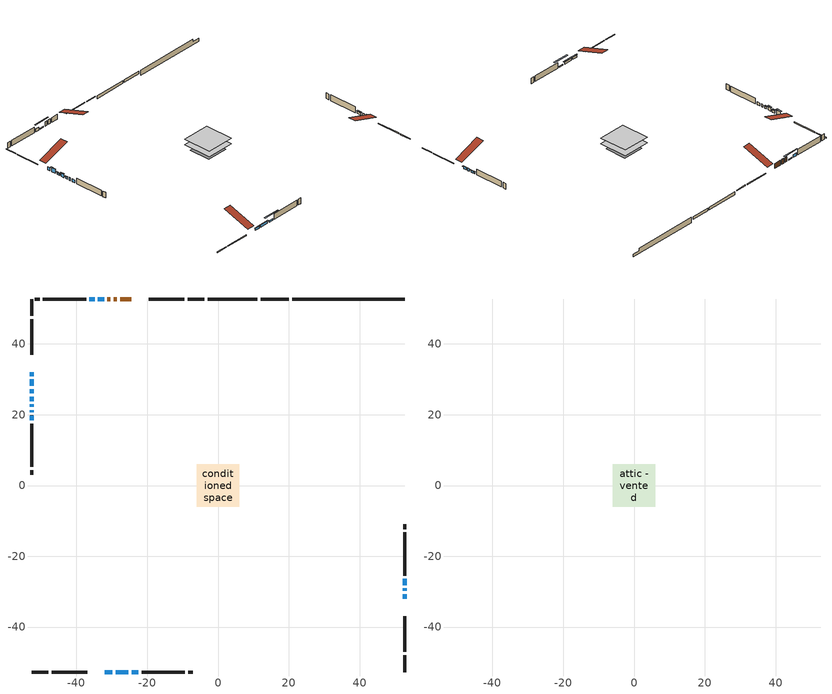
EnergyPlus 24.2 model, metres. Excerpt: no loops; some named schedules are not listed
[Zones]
conditioned space
 floor adiabatic (Floor2 construction): -2.46,-2.46 -2.46,2.46 2.46,2.46 2.46,-2.46 z0.6
 floor adiabatic (Floor3 construction): -2.62,-2.62 -2.62,2.62 2.62,2.62 2.62,-2.62 z0.6
 floor adiabatic (AdiabaticFloorConstruction): -6.01,-6.01 -6.01,6.01 6.01,6.01 6.01,-6.01 z0.6
 floor foundation (Slab1 construction): -4.66,-4.66 -4.66,4.66 4.66,4.66 4.66,-4.66 z-1.73
 floor foundation (Slab2 construction): -2.16,-2.16 -2.16,2.16 2.16,2.16 2.16,-2.16 z-0.65
 floor foundation (Slab2 construction 1): -2.87,-2.87 -2.87,2.87 2.87,2.87 2.87,-2.87 z-0.65
 wall outside (RimJoist1 construction): -3.82,52.7 -8.59,52.7 / -52.7,-52.7 -47.94,-52.7 / -52.7,52.7 -52.7,47.94 / 52.7,-52.7 52.7,-47.94 z0.6:0.9
 wall outside (RimJoist2 construction): -9.52,52.7 -19.63,52.7 / -47.01,-52.7 -36.89,-52.7 / -52.7,47.01 -52.7,36.89 / 52.7,-47.01 52.7,-36.89 z0.6:0.9
 wall outside (AdiabaticWallConstruction 1): -24.58,52.7 -27.64,52.7 / -28.57,52.7 -29.46,52.7 / -30.39,52.7 -31.27,52.7 z0.6:2.63
 wall outside (AdiabaticWallConstruction): -52.7,31.95 -52.7,30.93 / -52.7,21.26 -52.7,20.71 / -52.7,19.78 -52.7,18.44 / 52.7,-29.8 52.7,-29.06 / -34.86,52.7 -36.34,52.7 z0.6:1.82; 52.7,-31.95 52.7,-30.73 / -52.7,27.25 -52.7,26.02 / 52.7,-28.13 52.7,-26.4 z0.6:1.52; -31.95,-52.7 -29.89,-52.7 z0.6:1.46; -28.96,-52.7 -25.3,-52.7 z0.6:1.51; -52.7,30 -52.7,28.17 z0.6:2.35; -52.7,25.1 -52.7,23.88 z0.6:2.05; -52.7,22.95 -52.7,22.18 z0.6:1.49; -32.2,52.7 -33.93,52.7 z0.6:0.98; -24.38,-52.7 -22.5,-52.7 z0.6:1.13
 wall outside (Wall1 construction): -37.27,52.7 -49.5,52.7 / -21.57,-52.7 -9.34,-52.7 / -52.7,17.52 -52.7,5.28 / 52.7,-25.47 52.7,-13.24 z0.6:3.04
 wall outside (Wall2 construction): -50.43,52.7 -51.77,52.7 / -8.41,-52.7 -7.07,-52.7 / -52.7,4.35 -52.7,3.01 / 52.7,-12.31 52.7,-10.97 z0.6:3.04
 wall foundation (FoundationWall1 construction): 20.91,52.7,-1.73 20.91,52.7,0.6 49.52,52.7,0.6 49.52,52.7,-0.49 52.7,52.7,-0.49 52.7,52.7,-1.73
 wall foundation (FoundationWall2 construction): 19.98,52.7 12.06,52.7 z-0.65:0.51
 wall foundation (FoundationWall3 construction): 11.13,52.7 -2.89,52.7 z-0.65:0.51
 window (WindowConstruction 8): -52.7,31.95 -52.7,30.93 z0.6:1.82
 window (WindowConstruction 1): 52.7,-31.95 52.7,-30.73 z0.6:1.51
 window (WindowConstruction 2): -31.95,-52.7 -29.89,-52.7 z0.6:1.46
 window (WindowConstruction 3): -28.96,-52.7 -25.3,-52.7 z0.6:1.51
 window (WindowConstruction 4): -52.7,30 -52.7,28.17 z0.6:2.35
 window (WindowConstruction 5): -52.7,27.24 -52.7,26.03 z0.6:1.51
 window (WindowConstruction 6): -52.7,25.1 -52.7,23.88 z0.6:2.05
 window (WindowConstruction 7): -52.7,22.95 -52.7,22.19 z0.6:1.49
 window (WindowConstruction 13): -32.2,52.7 -33.93,52.7 z0.6:0.98
 window (WindowConstruction 14): -24.37,-52.7 -22.5,-52.7 z0.6:1.13
 window (WindowConstruction 9): -52.7,21.26 -52.7,20.71 z0.6:1.82
 window (WindowConstruction 10): -52.7,19.78 -52.7,18.44 z0.6:1.82
 window (WindowConstruction 11): 52.7,-29.8 52.7,-29.06 z0.6:1.82
 window (WindowConstruction 12): -34.86,52.7 -36.34,52.7 z0.6:1.82
 window (WindowConstruction): 52.7,-28.13 52.7,-26.4 z0.6:1.51
 door (Door): -24.58,52.7 -27.64,52.7 z0.6:2.63
 door (Door 1): -28.57,52.7 -29.46,52.7 z0.6:2.63
 door (Door 2): -30.39,52.7 -31.27,52.7 z0.6:2.63
 ceiling adiabatic (AdiabaticFloorConstruction): 6.01,-6.01 6.01,6.01 -6.01,6.01 -6.01,-6.01 z0.6
attic - vented
 floor to conditioned space (Floor1 construction Reversed): -6.01,-6.01 -6.01,6.01 6.01,6.01 6.01,-6.01 z3.04
 roof outside (Roof1 construction): -23.65,52.7,3.04 -23.65,40.99,6.94 -20.56,40.99,6.94 -20.56,52.7,3.04; -32.88,-52.7,3.04 -32.88,-40.99,6.94 -35.96,-40.99,6.94 -35.96,-52.7,3.04; -52.7,32.88,3.04 -40.99,32.88,6.94 -40.99,35.96,6.94 -52.7,35.96,3.04; 52.7,-32.88,3.04 40.99,-32.88,6.94 40.99,-35.96,6.94 52.7,-35.96,3.04
shading: 52.7,-30.53 52.7,-32.15 53.12,-32.15 53.12,-30.53 z1.72; -29.69,-52.7 -32.15,-52.7 -32.15,-53.12 -29.69,-53.12 z1.66; -25.1,-52.7 -29.16,-52.7 -29.16,-53.12 -25.1,-53.12 z1.72; -52.7,27.97 -52.7,30.2 -53.12,30.2 -53.12,27.97 z2.55; -52.7,25.82 -52.7,27.45 -53.12,27.45 -53.12,25.82 z1.72; -52.7,23.68 -52.7,25.3 -53.12,25.3 -53.12,23.68 z2.25; -52.7,21.98 -52.7,23.15 -53.12,23.15 -53.12,21.98 z1.69; -36.57,52.7 -29.56,52.7 -29.56,53.12 -36.57,53.12 z3.62; -19.86,-52.7 -27.01,-52.7 -27.01,-53.12 -19.86,-53.12 z3.77; 52.7,-26.2 52.7,-28.33 53.12,-28.33 53.12,-26.2 z1.72
[Building]
Building 1: Terrain=Suburbs
[Site:Location]
Edmonton Intl AP_AB: Latitude {deg}=53.31; Longitude {deg}=-113.58; Time Zone {hr}=-7; Elevation {m}=723; Keep Site Location Information=Yes
[Site:GroundTemperature:Shallow]
-1.56185, -3.61833, -3.78302, -2.80711, 1.11059, 5.01004, 8.39065, 10.5322, 10.7141, 8.97234, 5.67794, 1.89811
[Site:WaterMainsTemperature]
Calculation Method=Schedule; Temperature Schedule=mains temperature schedule
[Material] Roughness=Rough; Thermal Absorptance=0.9
Name | Thickness {m} | Conductivity {W/m-K} | Density {kg/m3} | Specific Heat {J/kg-K} | Solar Absorptance | Visible Absorptance
asphalt or fiberglass shingles | 0.00635 | 0.162714 | 1121.4 | 1465.45 | 0.4 | 0.4
ceiling loosefill ins | 0.169333 | 0.0480833 | 16.02 | 1046.75 | 0.7 | 0.7
ceiling stud and cavity | 0.1397 | 0.543394 | 65.682 | 1177.47 | 0.7 | 0.7
concrete 4.0 in. | 0.1016 | 1.803125 | 2242.8 | 837.4 | 0.7 | 0.7
concrete 8.0 in. | 0.2032 | 1.803125 | 2242.8 | 837.4 | 0.7 | 0.7
door material | 0.04445 | 0.327969 | 512.64 | 1214.23 | 0.7 | 0.7
door material 1 | 0.04445 | 0.188738 | 512.64 | 1214.23 | 0.7 | 0.7
exterior vertical ins | 0.012584 | 0.029427 | 32.04 | 1214.23 | 0.7 | 0.7
exterior vertical ins 1 | 0.074667 | 0.029427 | 32.04 | 1214.23 | 0.7 | 0.7
exterior vertical ins 2 | 0.00699535 | 0.029427 | 32.04 | 1214.23 | 0.7 | 0.7
floor covering | 0.0127 | 9.015625 | 54.468 | 1339.84 | 0.6 | 0.6
floor covering 1 | 0.0127 | 0.0433444 | 54.468 | 1339.84 | 0.6 | 0.6
floor rigid ins; wall rigid ins | 0.512978 | 0.029427 | 32.04 | 1214.23 | 0.7 | 0.7
floor stud and cavity | 0.0889 | 0.216499 | 50.32683 | 1063.81 | 0.7 | 0.7
floor stud and cavity 1 | 0.0889 | 0.275587 | 50.32683 | 1063.81 | 0.7 | 0.7
floor stud and cavity 2 | 0.1397 | 1.75129 | 37.0049 | 1207.88 | 0.7 | 0.7
furniture material conditioned space 1 | 0.1524 | 0.115458 | 640.8 | 1214.23 | 0.6 | 0.6
gypsum board | 0.0127 | 0.160291 | 801 | 837.4 | 0.6 | 0.6
gypsum board 1 | 0.0127 | 0.160291 | 801 | 837.4 | 0.7 | 0.7
osb sheathing 0.5 in. | 0.0127 | 0.115458 | 512.64 | 1214.23 | 0.7 | 0.7
osb sheathing 0.75 in. | 0.01905 | 0.115458 | 512.64 | 1214.23 | 0.7 | 0.7
osb sheathing 2.0 in. | 0.0508 | 0.115458 | 512.64 | 1214.23 | 0.7 | 0.7
rim joist stud and cavity | 0.0508 | 0.0296939 | 125.044 | 1163.47 | 0.6 | 0.6
rim joist stud and cavity 1 | 0.0508 | 0.194335 | 50.32683 | 1063.81 | 0.6 | 0.6
wall stud and cavity | 0.1397 | 0.0931203 | 139.0536 | 1170.24 | 0.7 | 0.7
wall stud and cavity 1 | 0.1397 | 0.113829 | 139.0536 | 1170.24 | 0.7 | 0.7
wall stud and cavity 2 | 0.0889 | 0.380278 | 52.3479 | 1209.89 | 0.7 | 0.7
wall stud and cavity 3 | 0.0889 | 0.391764 | 83.0341 | 1211.67 | 0.7 | 0.7
wood siding | 0.0254 | 0.102417 | 544.68 | 1172.36 | 0.4 | 0.4
wood siding 1; wood siding 2; wood siding 3 | 0.0254 | 0.102417 | 544.68 | 1172.36 | 0.7 | 0.7
[WindowMaterial:SimpleGlazingSystem]
Name | U-Factor {W/m2-K} | Solar Heat Gain Coefficient
WindowMaterial | 1.92655 | 0.48
WindowMaterial 1 | 2.021368 | 0.46
WindowMaterial 10 | 5.743297 | 0.46
WindowMaterial 11 | 2.12868 | 0.41
WindowMaterial 2 | 1.9061 | 0.49
WindowMaterial 3 | 1.92314 | 0.48
WindowMaterial 4 | 1.90894 | 0.49
WindowMaterial 5 | 2.31151 | 0.35
WindowMaterial 6 | 2.42564 | 0.36
WindowMaterial 7 | 2.19625 | 0.41
WindowMaterial 8 | 3.31141 | 0.61
WindowMaterial 9 | 2.16672 | 0.41
[Construction]
AdiabaticFloorConstruction: floor stud and cavity 2, floor rigid ins, osb sheathing 0.75 in., floor covering 1
AdiabaticWallConstruction: wood siding 2, wall rigid ins, wall stud and cavity 2, gypsum board
AdiabaticWallConstruction 1: wood siding 3, wall rigid ins, wall stud and cavity 2, gypsum board
Door; Door 1: door material
Door 2: door material 1
Floor1 construction Reversed: gypsum board, ceiling stud and cavity, ceiling loosefill ins
Floor2 construction: floor stud and cavity, floor covering
Floor3 construction: floor stud and cavity 1, floor covering
FoundationWall1 construction; FoundationWall2 construction; FoundationWall3 construction: concrete 8.0 in., gypsum board 1
furniture construction conditioned space 1: furniture material conditioned space 1
PartitionWallConstruction: gypsum board, wall stud and cavity 3, gypsum board
RimJoist1 construction: wood siding 1, osb sheathing 2.0 in., rim joist stud and cavity
RimJoist2 construction: wood siding 1, rim joist stud and cavity 1
Roof1 construction: asphalt or fiberglass shingles
Slab1 construction; Slab2 construction; Slab2 construction 1: concrete 4.0 in.
Wall1 construction: wood siding, osb sheathing 0.5 in., wall stud and cavity, gypsum board
Wall2 construction: wood siding, osb sheathing 0.5 in., wall stud and cavity 1, gypsum board
WindowConstruction: WindowMaterial
WindowConstruction 1; WindowConstruction 3; WindowConstruction 5: WindowMaterial 1
WindowConstruction 10: WindowMaterial 8
WindowConstruction 11; WindowConstruction 12: WindowMaterial 9
WindowConstruction 13: WindowMaterial 10
WindowConstruction 14: WindowMaterial 11
WindowConstruction 2: WindowMaterial 2
WindowConstruction 4: WindowMaterial 3
WindowConstruction 6: WindowMaterial 4
WindowConstruction 7: WindowMaterial 5
WindowConstruction 8: WindowMaterial 6
WindowConstruction 9: WindowMaterial 7
[Zone] Multiplier=1; Part of Total Floor Area=Yes
Name | Volume {m3}
attic - vented | 91.6339
conditioned space | 575.6
[Space]
Name | Zone | Volume {m3}
attic - vented 1 | attic - vented | 91.6339
conditioned space 1 | conditioned space | 575.6
[ZoneInfiltration:EffectiveLeakageArea]
infil attic - vented 1: Zone or Space=attic - vented 1; Schedule=Always On Discrete; Effective Air Leakage Area {cm2}=5029.22; Stack Coefficient=0.000271476; Wind Coefficient=1.11323e-05
[ZoneMixing]
whole house fan mix: Zone or Space=attic - vented; Schedule=Always On Continuous; Design Flow Rate Calculation Method=Flow/Zone; Design Flow Rate {m3/s}=0; Source Zone or Space=conditioned space
[SurfaceProperty:ExposedFoundationPerimeter] Exposed Perimeter Calculation Method=TotalExposedPerimeter
Name | Total Exposed Perimeter {m}
Slab1 | 31.791
Slab2 | 7.92501
Slab2 1 | 14.021
[InternalMass] Zone or ZoneList=conditioned space; Space or SpaceList=conditioned space 1
Name | Construction | Surface Area {m2}
furniture mass conditioned space 1 | furniture construction conditioned space 1 | 133.936
partition wall mass | PartitionWallConstruction | 283.19
[Lights]
interior lighting: Zone or ZoneList or Space or SpaceList=conditioned space 1; Schedule=interior lighting schedule; Design Level Calculation Method=LightingLevel; Lighting Level {W}=343.2; Return Air Fraction=0; Fraction Radiant=0.6; Fraction Visible=0.2; Fraction Replaceable=1
[People]
occupants: Zone or ZoneList or Space or SpaceList=conditioned space 1; Number of People Schedule=occupants schedule; Number of People Calculation Method=People; Number of People=3; Fraction Radiant=0.314171; Sensible Heat Fraction=0.56303; Activity Level Schedule=occupants activity schedule; Carbon Dioxide Generation Rate {m3/s-W}=0; Enable ASHRAE 55 Comfort Warnings=No; Mean Radiant Temperature Calculation Type=EnclosureAveraged
[ElectricEquipment] Zone or ZoneList or Space or SpaceList=conditioned space 1; Design Level Calculation Method=EquipmentLevel
Name | Schedule | Design Level {W} | Fraction Latent | Fraction Radiant | Fraction Lost
clothes dryer | clothes dryer schedule | 140.772 | 0.015 | 0.081 | 0.85
clothes washer | clothes washer schedule | 32.1985 | 0.03 | 0.162 | 0.7
cooking range | cooking range schedule | 215.147 | 0.08 | 0.432 | 0.2
dishwasher | dishwasher schedule | 66.8632 | 0.3 | 0.18 | 0.4
fridge | fridge schedule | 72.9452 | 0 | 0.6 | 0
mech vent bath fan 0 | mech vent bath fan 0 schedule | 50.2 | 0 | 0 | 1
mech vent bath fan 1 | mech vent bath fan 1 schedule | 50.2 | 0 | 0 | 1
mech vent house fan | mech vent house fan schedule | 0 | 0 | 0 | 1
mech vent house fan cfis | mech vent house fan cfis schedule | 0 | 0 | 0 | 0
mech vent range fan 0 | mech vent range fan 0 schedule | 57 | 0 | 0 | 1
misc plug loads | misc plug loads schedule | 494.7 | 0.045 | 0.513 | 0.1
whole house fan | Always On Discrete | 0 | 0 | 0 | 1
[OtherEquipment] Zone or ZoneList or Space or SpaceList=conditioned space 1; Design Level Calculation Method=EquipmentLevel
Name | Fuel Type | Schedule | Design Level {W} | Fraction Latent | Fraction Radiant | Fraction Lost
clothes dryer 1 | Electricity | clothes dryer schedule | 0 | 0.015 | 0.081 | 0.85
cooking range 1 | Electricity | cooking range schedule | 0 | 0.08 | 0.432 | 0.2
general water use latent | None | general water use schedule | 62.594 | 1 | 0 | 0
general water use sensible | None | general water use schedule | -61.6891 | 0 | 0.6 | 0
mech vent house fan latent load | None | Always On Discrete | 0 | 1 | 0 | 0
mech vent house fan sensible load | None | Always On Discrete | 0 | 0 | 0 | 0
water heater energy adjustment1 | NaturalGas | Always On Discrete | 0.01 | 0 | 0 | 1
[ZoneInfiltration:DesignFlowRate] Zone or ZoneList or Space or SpaceList=conditioned space 1; Schedule=Always On Discrete; Design Flow Rate Calculation Method=Flow/Zone; Design Flow Rate {m3/s}=0
infil flow; natural vent flow; whole house fan flow
[Foundation:Kiva] Initial Indoor Air Temperature {C}=18; Wall Depth Below Slab {m}=0.2032; Custom Block X Position 1 {m}=0.2159; Custom Block Z Position 1 {m}=0
Name | Wall Height Above Grade {m} | Custom Block Material Name 1 | Custom Block Depth 1 {m}
Foundation Kiva 1 | 0.599999 | exterior vertical ins | 2.33001
Foundation Kiva 2 | 0.510022 | exterior vertical ins 1 | 1.16001
Foundation Kiva 3 | 0.510022 | exterior vertical ins 2 | 1.16001
[Foundation:Kiva:Settings]
Soil Conductivity {W/m-K}=0.849921; Soil Density {kg/m3}=1842.3; Soil Specific Heat {J/kg-K}=418.7; Ground Solar Absorptivity=0.9; Ground Thermal Absorptivity=0.9; Ground Surface Roughness {m}=0.03; Far-Field Width {m}=40; Deep-Ground Boundary Condition=ZeroFlux; Deep-Ground Depth {m}=40; Minimum Cell Dimension {m}=0.2; Maximum Cell Growth Coefficient=3; Simulation Timestep=Timestep
[Exterior:Lights]
exterior lighting: Schedule=exterior lighting schedule; Design Level {W}=75.6
[Schedule:Constant]
Name | Hourly Value
Always On Continuous; mech vent house fan schedule; mech vent house fan cfis schedule; Always On Discrete | 1
occupants activity schedule | 117.228
fridge schedule | 0
[Schedule:Week:Daily]
interior lighting schedule Week Rule - Jan1-Jan27: interior lighting schedule day, interior lighting schedule day, interior lighting schedule day, interior lighting schedule day, interior lighting schedule day, interior lighting schedule day, interior lighting schedule day, interior lighting schedule default day, interior lighting schedule default day, interior lighting schedule default day, interior lighting schedule default day, interior lighting schedule default day
interior lighting schedule Week Rule - Jan28-Feb3: interior lighting schedule day, interior lighting schedule day, interior lighting schedule day, interior lighting schedule day, interior lighting schedule day 1, interior lighting schedule day 1, interior lighting schedule day 1, interior lighting schedule default day, interior lighting schedule default day, interior lighting schedule default day, interior lighting schedule default day, interior lighting schedule default day
interior lighting schedule Week Rule - Feb4-Feb24: interior lighting schedule day 1, interior lighting schedule day 1, interior lighting schedule day 1, interior lighting schedule day 1, interior lighting schedule day 1, interior lighting schedule day 1, interior lighting schedule day 1, interior lighting schedule default day, interior lighting schedule default day, interior lighting schedule default day, interior lighting schedule default day, interior lighting schedule default day
interior lighting schedule Week Rule - Feb25-Mar3: interior lighting schedule day 1, interior lighting schedule day 1, interior lighting schedule day 1, interior lighting schedule day 1, interior lighting schedule day 2, interior lighting schedule day 2, interior lighting schedule day 2, interior lighting schedule default day, interior lighting schedule default day, interior lighting schedule default day, interior lighting schedule default day, interior lighting schedule default day
interior lighting schedule Week Rule - Mar4-Mar31: interior lighting schedule day 2, interior lighting schedule day 2, interior lighting schedule day 2, interior lighting schedule day 2, interior lighting schedule day 2, interior lighting schedule day 2, interior lighting schedule day 2, interior lighting schedule default day, interior lighting schedule default day, interior lighting schedule default day, interior lighting schedule default day, interior lighting schedule default day
interior lighting schedule Week Rule - Apr1-Apr28: interior lighting schedule day 3, interior lighting schedule day 3, interior lighting schedule day 3, interior lighting schedule day 3, interior lighting schedule day 3, interior lighting schedule day 3, interior lighting schedule day 3, interior lighting schedule default day, interior lighting schedule default day, interior lighting schedule default day, interior lighting schedule default day, interior lighting schedule default day
interior lighting schedule Week Rule - Apr29-May5: interior lighting schedule day 3, interior lighting schedule day 3, interior lighting schedule day 4, interior lighting schedule day 4, interior lighting schedule day 4, interior lighting schedule day 4, interior lighting schedule day 4, interior lighting schedule default day, interior lighting schedule default day, interior lighting schedule default day, interior lighting schedule default day, interior lighting schedule default day
interior lighting schedule Week Rule - May6-May26: interior lighting schedule day 4, interior lighting schedule day 4, interior lighting schedule day 4, interior lighting schedule day 4, interior lighting schedule day 4, interior lighting schedule day 4, interior lighting schedule day 4, interior lighting schedule default day, interior lighting schedule default day, interior lighting schedule default day, interior lighting schedule default day, interior lighting schedule default day
interior lighting schedule Week Rule - May27-Jun2: interior lighting schedule day 4, interior lighting schedule day 4, interior lighting schedule day 4, interior lighting schedule day 4, interior lighting schedule day 4, interior lighting schedule day 5, interior lighting schedule day 5, interior lighting schedule default day, interior lighting schedule default day, interior lighting schedule default day, interior lighting schedule default day, interior lighting schedule default day
interior lighting schedule Week Rule - Jun3-Jun30: interior lighting schedule day 5, interior lighting schedule day 5, interior lighting schedule day 5, interior lighting schedule day 5, interior lighting schedule day 5, interior lighting schedule day 5, interior lighting schedule day 5, interior lighting schedule default day, interior lighting schedule default day, interior lighting schedule default day, interior lighting schedule default day, interior lighting schedule default day
interior lighting schedule Week Rule - Jul1-Jul28: interior lighting schedule day 6, interior lighting schedule day 6, interior lighting schedule day 6, interior lighting schedule day 6, interior lighting schedule day 6, interior lighting schedule day 6, interior lighting schedule day 6, interior lighting schedule default day, interior lighting schedule default day, interior lighting schedule default day, interior lighting schedule default day, interior lighting schedule default day
interior lighting schedule Week Rule - Jul29-Aug4: interior lighting schedule day 6, interior lighting schedule day 6, interior lighting schedule day 6, interior lighting schedule day 7, interior lighting schedule day 7, interior lighting schedule day 7, interior lighting schedule day 7, interior lighting schedule default day, interior lighting schedule default day, interior lighting schedule default day, interior lighting schedule default day, interior lighting schedule default day
interior lighting schedule Week Rule - Aug5-Aug25: interior lighting schedule day 7, interior lighting schedule day 7, interior lighting schedule day 7, interior lighting schedule day 7, interior lighting schedule day 7, interior lighting schedule day 7, interior lighting schedule day 7, interior lighting schedule default day, interior lighting schedule default day, interior lighting schedule default day, interior lighting schedule default day, interior lighting schedule default day
interior lighting schedule Week Rule - Aug26-Sep1: interior lighting schedule day 7, interior lighting schedule day 7, interior lighting schedule day 7, interior lighting schedule day 7, interior lighting schedule day 7, interior lighting schedule day 7, interior lighting schedule day 8, interior lighting schedule default day, interior lighting schedule default day, interior lighting schedule default day, interior lighting schedule default day, interior lighting schedule default day
interior lighting schedule Week Rule - Sep2-Sep29: interior lighting schedule day 8, interior lighting schedule day 8, interior lighting schedule day 8, interior lighting schedule day 8, interior lighting schedule day 8, interior lighting schedule day 8, interior lighting schedule day 8, interior lighting schedule default day, interior lighting schedule default day, interior lighting schedule default day, interior lighting schedule default day, interior lighting schedule default day
interior lighting schedule Week Rule - Sep30-Oct6: interior lighting schedule day 8, interior lighting schedule day 9, interior lighting schedule day 9, interior lighting schedule day 9, interior lighting schedule day 9, interior lighting schedule day 9, interior lighting schedule day 9, interior lighting schedule default day, interior lighting schedule default day, interior lighting schedule default day, interior lighting schedule default day, interior lighting schedule default day
interior lighting schedule Week Rule - Oct7-Oct27: interior lighting schedule day 9, interior lighting schedule day 9, interior lighting schedule day 9, interior lighting schedule day 9, interior lighting schedule day 9, interior lighting schedule day 9, interior lighting schedule day 9, interior lighting schedule default day, interior lighting schedule default day, interior lighting schedule default day, interior lighting schedule default day, interior lighting schedule default day
interior lighting schedule Week Rule - Oct28-Nov3: interior lighting schedule day 9, interior lighting schedule day 9, interior lighting schedule day 9, interior lighting schedule day 9, interior lighting schedule day 10, interior lighting schedule day 10, interior lighting schedule day 10, interior lighting schedule default day, interior lighting schedule default day, interior lighting schedule default day, interior lighting schedule default day, interior lighting schedule default day
interior lighting schedule Week Rule - Nov4-Nov24: interior lighting schedule day 10, interior lighting schedule day 10, interior lighting schedule day 10, interior lighting schedule day 10, interior lighting schedule day 10, interior lighting schedule day 10, interior lighting schedule day 10, interior lighting schedule default day, interior lighting schedule default day, interior lighting schedule default day, interior lighting schedule default day, interior lighting schedule default day
interior lighting schedule Week Rule - Nov25-Dec1: interior lighting schedule day 10, interior lighting schedule day 10, interior lighting schedule day 10, interior lighting schedule day 10, interior lighting schedule day 10, interior lighting schedule day 10, interior lighting schedule day 11, interior lighting schedule default day, interior lighting schedule default day, interior lighting schedule default day, interior lighting schedule default day, interior lighting schedule default day
interior lighting schedule Week Rule - Dec2-Dec31: interior lighting schedule day 11, interior lighting schedule day 11, interior lighting schedule day 11, interior lighting schedule day 11, interior lighting schedule day 11, interior lighting schedule day 11, interior lighting schedule day 11, interior lighting schedule default day, interior lighting schedule default day, interior lighting schedule default day, interior lighting schedule default day, interior lighting schedule default day
occupants schedule Week Rule - Jan1-Dec31: occupants schedule day, occupants schedule day, occupants schedule day, occupants schedule day, occupants schedule day, occupants schedule day, occupants schedule day, occupants schedule default day, occupants schedule default day, occupants schedule default day, occupants schedule default day, occupants schedule default day
clothes dryer schedule Week Rule - Jan1-Dec31: clothes dryer schedule day, clothes dryer schedule day, clothes dryer schedule day, clothes dryer schedule day, clothes dryer schedule day, clothes dryer schedule day, clothes dryer schedule day, clothes dryer schedule default day, clothes dryer schedule default day, clothes dryer schedule default day, clothes dryer schedule default day, clothes dryer schedule default day
clothes washer schedule Week Rule - Jan1-Dec31: clothes washer schedule day, clothes washer schedule day, clothes washer schedule day, clothes washer schedule day, clothes washer schedule day, clothes washer schedule day, clothes washer schedule day, clothes washer schedule default day, clothes washer schedule default day, clothes washer schedule default day, clothes washer schedule default day, clothes washer schedule default day
cooking range schedule Week Rule - Jan1-Dec31: cooking range schedule day, cooking range schedule day, cooking range schedule day, cooking range schedule day, cooking range schedule day, cooking range schedule day, cooking range schedule day, cooking range schedule default day, cooking range schedule default day, cooking range schedule default day, cooking range schedule default day, cooking range schedule default day
dishwasher schedule Week Rule - Jan1-Dec31: dishwasher schedule day, dishwasher schedule day, dishwasher schedule day, dishwasher schedule day, dishwasher schedule day, dishwasher schedule day, dishwasher schedule day, dishwasher schedule default day, dishwasher schedule default day, dishwasher schedule default day, dishwasher schedule default day, dishwasher schedule default day
mech vent bath fan 0 schedule Week Rule - Jan1-Dec31: mech vent bath fan 0 schedule day, mech vent bath fan 0 schedule day, mech vent bath fan 0 schedule day, mech vent bath fan 0 schedule day, mech vent bath fan 0 schedule day, mech vent bath fan 0 schedule day, mech vent bath fan 0 schedule day, mech vent bath fan 0 schedule default day, mech vent bath fan 0 schedule default day, mech vent bath fan 0 schedule default day, mech vent bath fan 0 schedule default day, mech vent bath fan 0 schedule default day
mech vent bath fan 1 schedule Week Rule - Jan1-Dec31: mech vent bath fan 1 schedule day, mech vent bath fan 1 schedule day, mech vent bath fan 1 schedule day, mech vent bath fan 1 schedule day, mech vent bath fan 1 schedule day, mech vent bath fan 1 schedule day, mech vent bath fan 1 schedule day, mech vent bath fan 1 schedule default day, mech vent bath fan 1 schedule default day, mech vent bath fan 1 schedule default day, mech vent bath fan 1 schedule default day, mech vent bath fan 1 schedule default day
mech vent range fan 0 schedule Week Rule - Jan1-Dec31: mech vent range fan 0 schedule day, mech vent range fan 0 schedule day, mech vent range fan 0 schedule day, mech vent range fan 0 schedule day, mech vent range fan 0 schedule day, mech vent range fan 0 schedule day, mech vent range fan 0 schedule day, mech vent range fan 0 schedule default day, mech vent range fan 0 schedule default day, mech vent range fan 0 schedule default day, mech vent range fan 0 schedule default day, mech vent range fan 0 schedule default day
misc plug loads schedule Week Rule - Jan1-Dec31: misc plug loads schedule day, misc plug loads schedule day, misc plug loads schedule day, misc plug loads schedule day, misc plug loads schedule day, misc plug loads schedule day, misc plug loads schedule day, misc plug loads schedule default day, misc plug loads schedule default day, misc plug loads schedule default day, misc plug loads schedule default day, misc plug loads schedule default day
general water use schedule Week Rule - Jan1-Dec31: general water use schedule day, general water use schedule day, general water use schedule day, general water use schedule day, general water use schedule day, general water use schedule day, general water use schedule day, general water use schedule default day, general water use schedule default day, general water use schedule default day, general water use schedule default day, general water use schedule default day
exterior lighting schedule Week Rule - Jan1-Jan27: exterior lighting schedule day, exterior lighting schedule day, exterior lighting schedule day, exterior lighting schedule day, exterior lighting schedule day, exterior lighting schedule day, exterior lighting schedule day, exterior lighting schedule default day, exterior lighting schedule default day, exterior lighting schedule default day, exterior lighting schedule default day, exterior lighting schedule default day
exterior lighting schedule Week Rule - Jan28-Feb3: exterior lighting schedule day, exterior lighting schedule day, exterior lighting schedule day, exterior lighting schedule day, exterior lighting schedule day 1, exterior lighting schedule day 1, exterior lighting schedule day 1, exterior lighting schedule default day, exterior lighting schedule default day, exterior lighting schedule default day, exterior lighting schedule default day, exterior lighting schedule default day
exterior lighting schedule Week Rule - Feb4-Feb24: exterior lighting schedule day 1, exterior lighting schedule day 1, exterior lighting schedule day 1, exterior lighting schedule day 1, exterior lighting schedule day 1, exterior lighting schedule day 1, exterior lighting schedule day 1, exterior lighting schedule default day, exterior lighting schedule default day, exterior lighting schedule default day, exterior lighting schedule default day, exterior lighting schedule default day
exterior lighting schedule Week Rule - Feb25-Mar3: exterior lighting schedule day 1, exterior lighting schedule day 1, exterior lighting schedule day 1, exterior lighting schedule day 1, exterior lighting schedule day 2, exterior lighting schedule day 2, exterior lighting schedule day 2, exterior lighting schedule default day, exterior lighting schedule default day, exterior lighting schedule default day, exterior lighting schedule default day, exterior lighting schedule default day
exterior lighting schedule Week Rule - Mar4-Mar31: exterior lighting schedule day 2, exterior lighting schedule day 2, exterior lighting schedule day 2, exterior lighting schedule day 2, exterior lighting schedule day 2, exterior lighting schedule day 2, exterior lighting schedule day 2, exterior lighting schedule default day, exterior lighting schedule default day, exterior lighting schedule default day, exterior lighting schedule default day, exterior lighting schedule default day
exterior lighting schedule Week Rule - Apr1-Apr28: exterior lighting schedule day 3, exterior lighting schedule day 3, exterior lighting schedule day 3, exterior lighting schedule day 3, exterior lighting schedule day 3, exterior lighting schedule day 3, exterior lighting schedule day 3, exterior lighting schedule default day, exterior lighting schedule default day, exterior lighting schedule default day, exterior lighting schedule default day, exterior lighting schedule default day
exterior lighting schedule Week Rule - Apr29-May5: exterior lighting schedule day 3, exterior lighting schedule day 3, exterior lighting schedule day 4, exterior lighting schedule day 4, exterior lighting schedule day 4, exterior lighting schedule day 4, exterior lighting schedule day 4, exterior lighting schedule default day, exterior lighting schedule default day, exterior lighting schedule default day, exterior lighting schedule default day, exterior lighting schedule default day
exterior lighting schedule Week Rule - May6-May26: exterior lighting schedule day 4, exterior lighting schedule day 4, exterior lighting schedule day 4, exterior lighting schedule day 4, exterior lighting schedule day 4, exterior lighting schedule day 4, exterior lighting schedule day 4, exterior lighting schedule default day, exterior lighting schedule default day, exterior lighting schedule default day, exterior lighting schedule default day, exterior lighting schedule default day
exterior lighting schedule Week Rule - May27-Jun2: exterior lighting schedule day 4, exterior lighting schedule day 4, exterior lighting schedule day 4, exterior lighting schedule day 4, exterior lighting schedule day 4, exterior lighting schedule day 5, exterior lighting schedule day 5, exterior lighting schedule default day, exterior lighting schedule default day, exterior lighting schedule default day, exterior lighting schedule default day, exterior lighting schedule default day
exterior lighting schedule Week Rule - Jun3-Jun30: exterior lighting schedule day 5, exterior lighting schedule day 5, exterior lighting schedule day 5, exterior lighting schedule day 5, exterior lighting schedule day 5, exterior lighting schedule day 5, exterior lighting schedule day 5, exterior lighting schedule default day, exterior lighting schedule default day, exterior lighting schedule default day, exterior lighting schedule default day, exterior lighting schedule default day
[Schedule:Year]
interior lighting schedule: interior lighting schedule Week Rule - Jan1-Jan27, 1, 1, 1, 27, interior lighting schedule Week Rule - Jan28-Feb3, 1, 28, 2, 3, interior lighting schedule Week Rule - Feb4-Feb24, 2, 4, 2, 24, interior lighting schedule Week Rule - Feb25-Mar3, 2, 25, 3, 3, interior lighting schedule Week Rule - Mar4-Mar31, 3, 4, 3, 31, interior lighting schedule Week Rule - Apr1-Apr28, 4, 1, 4, 28, interior lighting schedule Week Rule - Apr29-May5, 4, 29, 5, 5, interior lighting schedule Week Rule - May6-May26, 5, 6, 5, 26, interior lighting schedule Week Rule - May27-Jun2, 5, 27, 6, 2, interior lighting schedule Week Rule - Jun3-Jun30, 6, 3, 6, 30, interior lighting schedule Week Rule - Jul1-Jul28, 7, 1, 7, 28, interior lighting schedule Week Rule - Jul29-Aug4, 7, 29, 8, 4, interior lighting schedule Week Rule - Aug5-Aug25, 8, 5, 8, 25, interior lighting schedule Week Rule - Aug26-Sep1, 8, 26, 9, 1, interior lighting schedule Week Rule - Sep2-Sep29, 9, 2, 9, 29, interior lighting schedule Week Rule - Sep30-Oct6, 9, 30, 10, 6, interior lighting schedule Week Rule - Oct7-Oct27, 10, 7, 10, 27, interior lighting schedule Week Rule - Oct28-Nov3, 10, 28, 11, 3, interior lighting schedule Week Rule - Nov4-Nov24, 11, 4, 11, 24, interior lighting schedule Week Rule - Nov25-Dec1, 11, 25, 12, 1, interior lighting schedule Week Rule - Dec2-Dec31, 12, 2, 12, 31
occupants schedule: occupants schedule Week Rule - Jan1-Dec31, 1, 1, 12, 31
clothes dryer schedule: clothes dryer schedule Week Rule - Jan1-Dec31, 1, 1, 12, 31
clothes washer schedule: clothes washer schedule Week Rule - Jan1-Dec31, 1, 1, 12, 31
cooking range schedule: cooking range schedule Week Rule - Jan1-Dec31, 1, 1, 12, 31
dishwasher schedule: dishwasher schedule Week Rule - Jan1-Dec31, 1, 1, 12, 31
mech vent bath fan 0 schedule: mech vent bath fan 0 schedule Week Rule - Jan1-Dec31, 1, 1, 12, 31
mech vent bath fan 1 schedule: mech vent bath fan 1 schedule Week Rule - Jan1-Dec31, 1, 1, 12, 31
mech vent range fan 0 schedule: mech vent range fan 0 schedule Week Rule - Jan1-Dec31, 1, 1, 12, 31
misc plug loads schedule: misc plug loads schedule Week Rule - Jan1-Dec31, 1, 1, 12, 31
general water use schedule: general water use schedule Week Rule - Jan1-Dec31, 1, 1, 12, 31
exterior lighting schedule: exterior lighting schedule Week Rule - Jan1-Jan27, 1, 1, 1, 27, exterior lighting schedule Week Rule - Jan28-Feb3, 1, 28, 2, 3, exterior lighting schedule Week Rule - Feb4-Feb24, 2, 4, 2, 24, exterior lighting schedule Week Rule - Feb25-Mar3, 2, 25, 3, 3, exterior lighting schedule Week Rule - Mar4-Mar31, 3, 4, 3, 31, exterior lighting schedule Week Rule - Apr1-Apr28, 4, 1, 4, 28, exterior lighting schedule Week Rule - Apr29-May5, 4, 29, 5, 5, exterior lighting schedule Week Rule - May6-May26, 5, 6, 5, 26, exterior lighting schedule Week Rule - May27-Jun2, 5, 27, 6, 2, exterior lighting schedule Week Rule - Jun3-Jun30, 6, 3, 6, 30, exterior lighting schedule Week Rule - Jul1-Jul28, 7, 1, 7, 28, exterior lighting schedule Week Rule - Jul29-Aug4, 7, 29, 8, 4, exterior lighting schedule Week Rule - Aug5-Aug25, 8, 5, 8, 25, exterior lighting schedule Week Rule - Aug26-Sep1, 8, 26, 9, 1, exterior lighting schedule Week Rule - Sep2-Sep29, 9, 2, 9, 29, exterior lighting schedule Week Rule - Sep30-Oct6, 9, 30, 10, 6, exterior lighting schedule Week Rule - Oct7-Oct27, 10, 7, 10, 27, exterior lighting schedule Week Rule - Oct28-Nov3, 10, 28, 11, 3, exterior lighting schedule Week Rule - Nov4-Nov24, 11, 4, 11, 24, exterior lighting schedule Week Rule - Nov25-Dec1, 11, 25, 12, 1, exterior lighting schedule Week Rule - Dec2-Dec31, 12, 2, 12, 31
[Schedule:Compact]
mains temperature schedule: Through: 01/01, For: AllDays, Until: 24:00, 3.97167, Through: 01/02, For: AllDays, Until: 24:00, 3.90778, Through: 01/03, For: AllDays, Until: 24:00, 3.84556, Through: 01/04, For: AllDays, Until: 24:00, 3.78389, Through: 01/05, For: AllDays, Until: 24:00, 3.72278, Through: 01/06, For: AllDays, Until: 24:00, 3.66278, Through: 01/07, For: AllDays, Until: 24:00, 3.60389, Through: 01/08, For: AllDays, Until: 24:00, 3.54556, Through: 01/09, For: AllDays, Until: 24:00, 3.48833, Through: 01/10, For: AllDays, Until: 24:00, 3.43167, Through: 01/11, For: AllDays, Until: 24:00, 3.37611, Through: 01/12, For: AllDays, Until: 24:00, 3.32167, Through: 01/13, For: AllDays, Until: 24:00, 3.26833, Through: 01/14, For: AllDays, Until: 24:00, 3.21556, Through: 01/15, For: AllDays, Until: 24:00, 3.16444, Through: 01/16, For: AllDays, Until: 24:00, 3.11389, Through: 01/17, For: AllDays, Until: 24:00, 3.06444, Through: 01/18, For: AllDays, Until: 24:00, 3.01611, Through: 01/19, For: AllDays, Until: 24:00, 2.96889, Through: 01/20, For: AllDays, Until: 24:00, 2.92278, Through: 01/21, For: AllDays, Until: 24:00, 2.87722, Through: 01/22, For: AllDays, Until: 24:00, 2.83333, Through: 01/23, For: AllDays, Until: 24:00, 2.79056, Through: 01/24, For: AllDays, Until: 24:00, 2.74889, Through: 01/25, For: AllDays, Until: 24:00, 2.70833, Through: 01/26, For: AllDays, Until: 24:00, 2.66889, Through: 01/27, For: AllDays, Until: 24:00, 2.63056, Through: 01/28, For: AllDays, Until: 24:00, 2.59333, Through: 01/29, For: AllDays, Until: 24:00, 2.55778, Through: 01/30, For: AllDays, Until: 24:00, 2.52278, Through: 01/31, For: AllDays, Until: 24:00, 2.48944, Through: 02/01, For: AllDays, Until: 24:00, 2.45722, Through: 02/02, For: AllDays, Until: 24:00, 2.42611, Through: 02/03, For: AllDays, Until: 24:00, 2.39667, Through: 02/04, For: AllDays, Until: 24:00, 2.36833, Through: 02/05, For: AllDays, Until: 24:00, 2.34111, Through: 02/06, For: AllDays, Until: 24:00, 2.315, Through: 02/07, For: AllDays, Until: 24:00, 2.29056, Through: 02/08, For: AllDays, Until: 24:00, 2.26722, Through: 02/09, For: AllDays, Until: 24:00, 2.245, Through: 02/10, For: AllDays, Until: 24:00, 2.22444, Through: 02/11, For: AllDays, Until: 24:00, 2.20444, Through: 02/12, For: AllDays, Until: 24:00, 2.18667, Through: 02/13, For: AllDays, Until: 24:00, 2.17, Through: 02/14, For: AllDays, Until: 24:00, 2.15444, Through: 02/15, For: AllDays, Until: 24:00, 2.14, Through: 02/16, For: AllDays, Until: 24:00, 2.12722, Through: 02/17, For: AllDays, Until: 24:00, 2.11556, Through: 02/18, For: AllDays, Until: 24:00, 2.10556, Through: 02/19, For: AllDays, Until: 24:00, 2.09667, Through: 02/20, For: AllDays, Until: 24:00, 2.08889, Through: 02/21, For: AllDays, Until: 24:00, 2.08278, Through: 02/22, For: AllDays, Until: 24:00, 2.07833, Through: 02/23, For: AllDays, Until: 24:00, 2.07444, Through: 02/24, For: AllDays, Until: 24:00, 2.07278, Through: 02/25, For: AllDays, Until: 24:00, 2.07167, Through: 02/26, For: AllDays, Until: 24:00, 2.07222, Through: 02/27, For: AllDays, Until: 24:00, 2.07444, Through: 02/28, For: AllDays, Until: 24:00, 2.07778, Through: 03/01, For: AllDays, Until: 24:00, 2.08222, Through: 03/02, For: AllDays, Until: 24:00, 2.08833, Through: 03/03, For: AllDays, Until: 24:00, 2.09556, Through: 03/04, For: AllDays, Until: 24:00, 2.10444, Through: 03/05, For: AllDays, Until: 24:00, 2.11444, Through: 03/06, For: AllDays, Until: 24:00, 2.12556, Through: 03/07, For: AllDays, Until: 24:00, 2.13833, Through: 03/08, For: AllDays, Until: 24:00, 2.15278, Through: 03/09, For: AllDays, Until: 24:00, 2.16778, Through: 03/10, For: AllDays, Until: 24:00, 2.18444, Through: 03/11, For: AllDays, Until: 24:00, 2.20278, Through: 03/12, For: AllDays, Until: 24:00, 2.22167, Through: 03/13, For: AllDays, Until: 24:00, 2.24278, Through: 03/14, For: AllDays, Until: 24:00, 2.26444, Through: 03/15, For: AllDays, Until: 24:00, 2.28778, Through: 03/16, For: AllDays, Until: 24:00, 2.31222, Through: 03/17, For: AllDays, Until: 24:00, 2.33778, Through: 03/18, For: AllDays, Until: 24:00, 2.365, Through: 03/19, For: AllDays, Until: 24:00, 2.39333, Through: 03/20, For: AllDays, Until: 24:00, 2.42278, Through: 03/21, For: AllDays, Until: 24:00, 2.45389, Through: 03/22, For: AllDays, Until: 24:00, 2.48611, Through: 03/23, For: AllDays, Until: 24:00, 2.51889, Through: 03/24, For: AllDays, Until: 24:00, 2.55389, Through: 03/25, For: AllDays, Until: 24:00, 2.58944, Through: 03/26, For: AllDays, Until: 24:00, 2.62611, Through: 03/27, For: AllDays, Until: 24:00, 2.66444, Through: 03/28, For: AllDays, Until: 24:00, 2.70389, Through: 03/29, For: AllDays, Until: 24:00, 2.74389, Through: 03/30, For: AllDays, Until: 24:00, 2.78556, Through: 03/31, For: AllDays, Until: 24:00, 2.82833, Through: 04/01, For: AllDays, Until: 24:00, 2.87222, Through: 04/02, For: AllDays, Until: 24:00, 2.91722, Through: 04/03, For: AllDays, Until: 24:00, 2.96333, Through: 04/04, For: AllDays, Until: 24:00, 3.01056, Through: 04/05, For: AllDays, Until: 24:00, 3.05889, Through: 04/06, For: AllDays, Until: 24:00, 3.10833, Through: 04/07, For: AllDays, Until: 24:00, 3.15833, Through: 04/08, For: AllDays, Until: 24:00, 3.21, Through: 04/09, For: AllDays, Until: 24:00, 3.26222, Through: 04/10, For: AllDays, Until: 24:00, 3.31556, Through: 04/11, For: AllDays, Until: 24:00, 3.37, Through: 04/12, For: AllDays, Until: 24:00, 3.42556, Through: 04/13, For: AllDays, Until: 24:00, 3.48167, Through: 04/14, For: AllDays, Until: 24:00, 3.53889, Through: 04/15, For: AllDays, Until: 24:00, 3.59722, Through: 04/16, For: AllDays, Until: 24:00, 3.65611, Through: 04/17, For: AllDays, Until: 24:00, 3.71611, Through: 04/18, For: AllDays, Until: 24:00, 3.77667, Through: 04/19, For: AllDays, Until: 24:00, 3.83833, Through: 04/20, For: AllDays, Until: 24:00, 3.90111, Through: 04/21, For: AllDays, Until: 24:00, 3.96444, Through: 04/22, For: AllDays, Until: 24:00, 4.02833, Through: 04/23, For: AllDays, Until: 24:00, 4.09333, Through: 04/24, For: AllDays, Until: 24:00, 4.15889, Through: 04/25, For: AllDays, Until: 24:00, 4.225, Through: 04/26, For: AllDays, Until: 24:00, 4.29222, Through: 04/27, For: AllDays, Until: 24:00, 4.36, Through: 04/28, For: AllDays, Until: 24:00, 4.42833, Through: 04/29, For: AllDays, Until: 24:00, 4.49722, Through: 04/30, For: AllDays, Until: 24:00, 4.56667, Through: 05/01, For: AllDays, Until: 24:00, 4.63722, Through: 05/02, For: AllDays, Until: 24:00, 4.70833, Through: 05/03, For: AllDays, Until: 24:00, 4.77944, Through: 05/04, For: AllDays, Until: 24:00, 4.85167, Through: 05/05, For: AllDays, Until: 24:00, 4.92389, Through: 05/06, For: AllDays, Until: 24:00, 4.99722, Through: 05/07, For: AllDays, Until: 24:00, 5.07056, Through: 05/08, For: AllDays, Until: 24:00, 5.145, Through: 05/09, For: AllDays, Until: 24:00, 5.21944, Through: 05/10, For: AllDays, Until: 24:00, 5.29389, Through: 05/11, For: AllDays, Until: 24:00, 5.36944, Through: 05/12, For: AllDays, Until: 24:00, 5.445, Through: 05/13, For: AllDays, Until: 24:00, 5.52111, Through: 05/14, For: AllDays, Until: 24:00, 5.59722, Through: 05/15, For: AllDays, Until: 24:00, 5.67389, Through: 05/16, For: AllDays, Until: 24:00, 5.75056, Through: 05/17, For: AllDays, Until: 24:00, 5.82778, Through: 05/18, For: AllDays, Until: 24:00, 5.90556, Through: 05/19, For: AllDays, Until: 24:00, 5.98278, Through: 05/20, For: AllDays, Until: 24:00, 6.06056, Through: 05/21, For: AllDays, Until: 24:00, 6.13889, Through: 05/22, For: AllDays, Until: 24:00, 6.21667, Through: 05/23, For: AllDays, Until: 24:00, 6.295, Through: 05/24, For: AllDays, Until: 24:00, 6.37333, Through: 05/25, For: AllDays, Until: 24:00, 6.45222, Through: 05/26, For: AllDays, Until: 24:00, 6.53056, Through: 05/27, For: AllDays, Until: 24:00, 6.60889, Through: 05/28, For: AllDays, Until: 24:00, 6.68778, Through: 05/29, For: AllDays, Until: 24:00, 6.76611, Through: 05/30, For: AllDays, Until: 24:00, 6.84444, Through: 05/31, For: AllDays, Until: 24:00, 6.92278, Through: 06/01, For: AllDays, Until: 24:00, 7.00111, Through: 06/02, For: AllDays, Until: 24:00, 7.07944, Through: 06/03, For: AllDays, Until: 24:00, 7.15778, Through: 06/04, For: AllDays, Until: 24:00, 7.23556, Through: 06/05, For: AllDays, Until: 24:00, 7.31333, Through: 06/06, For: AllDays, Until: 24:00, 7.39056, Through: 06/07, For: AllDays, Until: 24:00, 7.46833, Through: 06/08, For: AllDays, Until: 24:00, 7.545, Through: 06/09, For: AllDays, Until: 24:00, 7.62222, Through: 06/10, For: AllDays, Until: 24:00, 7.69833, Through: 06/11, For: AllDays, Until: 24:00, 7.775, Through: 06/12, For: AllDays, Until: 24:00, 7.85056, Through: 06/13, For: AllDays, Until: 24:00, 7.92611, Through: 06/14, For: AllDays, Until: 24:00, 8.00111, Through: 06/15, For: AllDays, Until: 24:00, 8.07611, Through: 06/16, For: AllDays, Until: 24:00, 8.15056, Through: 06/17, For: AllDays, Until: 24:00, 8.22389, Through: 06/18, For: AllDays, Until: 24:00, 8.29778, Through: 06/19, For: AllDays, Until: 24:00, 8.37056, Through: 06/20, For: AllDays, Until: 24:00, 8.44278, Through: 06/21, For: AllDays, Until: 24:00, 8.51444, Through: 06/22, For: AllDays, Until: 24:00, 8.58611, Through: 06/23, For: AllDays, Until: 24:00, 8.65667, Through: 06/24, For: AllDays, Until: 24:00, 8.72667, Through: 06/25, For: AllDays, Until: 24:00, 8.79611, Through: 06/26, For: AllDays, Until: 24:00, 8.865, Through: 06/27, For: AllDays, Until: 24:00, 8.93333, Through: 06/28, For: AllDays, Until: 24:00, 9.00056, Through: 06/29, For: AllDays, Until: 24:00, 9.06778, Through: 06/30, For: AllDays, Until: 24:00, 9.13333, Through: 07/01, For: AllDays, Until: 24:00, 9.19889, Through: 07/02, For: AllDays, Until: 24:00, 9.26333, Through: 07/03, For: AllDays, Until: 24:00, 9.32722, Through: 07/04, For: AllDays, Until: 24:00, 9.39056, Through: 07/05, For: AllDays, Until: 24:00, 9.45278, Through: 07/06, For: AllDays, Until: 24:00, 9.51389, Through: 07/07, For: AllDays, Until: 24:00, 9.57444, Through: 07/08, For: AllDays, Until: 24:00, 9.63389, Through: 07/09, For: AllDays, Until: 24:00, 9.69278, Through: 07/10, For: AllDays, Until: 24:00, 9.75056, Through: 07/11, For: AllDays, Until: 24:00, 9.80778, Through: 07/12, For: AllDays, Until: 24:00, 9.86333, Through: 07/13, For: AllDays, Until: 24:00, 9.91833, Through: 07/14, For: AllDays, Until: 24:00, 9.97278, Through: 07/15, For: AllDays, Until: 24:00, 10.0256, Through: 07/16, For: AllDays, Until: 24:00, 10.0778, Through: 07/17, For: AllDays, Until: 24:00, 10.1289, Through: 07/18, For: AllDays, Until: 24:00, 10.1789, Through: 07/19, For: AllDays, Until: 24:00, 10.2278, Through: 07/20, For: AllDays, Until: 24:00, 10.2756, Through: 07/21, For: AllDays, Until: 24:00, 10.3222, Through: 07/22, For: AllDays, Until: 24:00, 10.3683, Through: 07/23, For: AllDays, Until: 24:00, 10.4128, Through: 07/24, For: AllDays, Until: 24:00, 10.4561, Through: 07/25, For: AllDays, Until: 24:00, 10.4989, Through: 07/26, For: AllDays, Until: 24:00, 10.54, Through: 07/27, For: AllDays, Until: 24:00, 10.58, Through: 07/28, For: AllDays, Until: 24:00, 10.6189, Through: 07/29, For: AllDays, Until: 24:00, 10.6567, Through: 07/30, For: AllDays, Until: 24:00, 10.6928, Through: 07/31, For: AllDays, Until: 24:00, 10.7283, Through: 08/01, For: AllDays, Until: 24:00, 10.7622, Through: 08/02, For: AllDays, Until: 24:00, 10.7956, Through: 08/03, For: AllDays, Until: 24:00, 10.8272, Through: 08/04, For: AllDays, Until: 24:00, 10.8572, Through: 08/05, For: AllDays, Until: 24:00, 10.8867, Through: 08/06, For: AllDays, Until: 24:00, 10.9144, Through: 08/07, For: AllDays, Until: 24:00, 10.9411, Through: 08/08, For: AllDays, Until: 24:00, 10.9667, Through: 08/09, For: AllDays, Until: 24:00, 10.9906, Through: 08/10, For: AllDays, Until: 24:00, 11.0133, Through: 08/11, For: AllDays, Until: 24:00, 11.035, Through: 08/12, For: AllDays, Until: 24:00, 11.055, Through: 08/13, For: AllDays, Until: 24:00, 11.0739, Through: 08/14, For: AllDays, Until: 24:00, 11.0917, Through: 08/15, For: AllDays, Until: 24:00, 11.1078, Through: 08/16, For: AllDays, Until: 24:00, 11.1228, Through: 08/17, For: AllDays, Until: 24:00, 11.1361, Through: 08/18, For: AllDays, Until: 24:00, 11.1483, Through: 08/19, For: AllDays, Until: 24:00, 11.1594, Through: 08/20, For: AllDays, Until: 24:00, 11.1689, Through: 08/21, For: AllDays, Until: 24:00, 11.1772, Through: 08/22, For: AllDays, Until: 24:00, 11.1844, Through: 08/23, For: AllDays, Until: 24:00, 11.19, Through: 08/24, For: AllDays, Until: 24:00, 11.1939, Through: 08/25, For: AllDays, Until: 24:00, 11.1967, Through: 08/26, For: AllDays, Until: 24:00, 11.1983, Through: 08/27, For: AllDays, Until: 24:00, 11.1983, Through: 08/28, For: AllDays, Until: 24:00, 11.1972, Through: 08/29, For: AllDays, Until: 24:00, 11.195, Through: 08/30, For: AllDays, Until: 24:00, 11.1911, Through: 08/31, For: AllDays, Until: 24:00, 11.1856, Through: 09/01, For: AllDays, Until: 24:00, 11.1789, Through: 09/02, For: AllDays, Until: 24:00, 11.1711, Through: 09/03, For: AllDays, Until: 24:00, 11.1617, Through: 09/04, For: AllDays, Until: 24:00, 11.1511, Through: 09/05, For: AllDays, Until: 24:00, 11.1394, Through: 09/06, For: AllDays, Until: 24:00, 11.1261, Through: 09/07, For: AllDays, Until: 24:00, 11.1111, Through: 09/08, For: AllDays, Until: 24:00, 11.0956, Through: 09/09, For: AllDays, Until: 24:00, 11.0778, Through: 09/10, For: AllDays, Until: 24:00, 11.0594, Through: 09/11, For: AllDays, Until: 24:00, 11.0394, Through: 09/12, For: AllDays, Until: 24:00, 11.0183, Through: 09/13, For: AllDays, Until: 24:00, 10.9961, Through: 09/14, For: AllDays, Until: 24:00, 10.9722, Through: 09/15, For: AllDays, Until: 24:00, 10.9472, Through: 09/16, For: AllDays, Until: 24:00, 10.9206, Through: 09/17, For: AllDays, Until: 24:00, 10.8928, Through: 09/18, For: AllDays, Until: 24:00, 10.8639, Through: 09/19, For: AllDays, Until: 24:00, 10.8339, Through: 09/20, For: AllDays, Until: 24:00, 10.8028, Through: 09/21, For: AllDays, Until: 24:00, 10.77, Through: 09/22, For: AllDays, Until: 24:00, 10.7361, Through: 09/23, For: AllDays, Until: 24:00, 10.7011, Through: 09/24, For: AllDays, Until: 24:00, 10.665, Through: 09/25, For: AllDays, Until: 24:00, 10.6272, Through: 09/26, For: AllDays, Until: 24:00, 10.5889, Through: 09/27, For: AllDays, Until: 24:00, 10.5489, Through: 09/28, For: AllDays, Until: 24:00, 10.5078, Through: 09/29, For: AllDays, Until: 24:00, 10.4661, Through: 09/30, For: AllDays, Until: 24:00, 10.4228, Through: 10/01, For: AllDays, Until: 24:00, 10.3783, Through: 10/02, For: AllDays, Until: 24:00, 10.3328, Through: 10/03, For: AllDays, Until: 24:00, 10.2861, Through: 10/04, For: AllDays, Until: 24:00, 10.2383, Through: 10/05, For: AllDays, Until: 24:00, 10.19, Through: 10/06, For: AllDays, Until: 24:00, 10.14, Through: 10/07, For: AllDays, Until: 24:00, 10.0894, Through: 10/08, For: AllDays, Until: 24:00, 10.0372, Through: 10/09, For: AllDays, Until: 24:00, 9.98444, Through: 10/10, For: AllDays, Until: 24:00, 9.93056, Through: 10/11, For: AllDays, Until: 24:00, 9.87611, Through: 10/12, For: AllDays, Until: 24:00, 9.82, Through: 10/13, For: AllDays, Until: 24:00, 9.76333, Through: 10/14, For: AllDays, Until: 24:00, 9.70611, Through: 10/15, For: AllDays, Until: 24:00, 9.64722, Through: 10/16, For: AllDays, Until: 24:00, 9.58778, Through: 10/17, For: AllDays, Until: 24:00, 9.52778, Through: 10/18, For: AllDays, Until: 24:00, 9.46667, Through: 10/19, For: AllDays, Until: 24:00, 9.40444, Through: 10/20, For: AllDays, Until: 24:00, 9.34167, Through: 10/21, For: AllDays, Until: 24:00, 9.27778, Through: 10/22, For: AllDays, Until: 24:00, 9.21333, Through: 10/23, For: AllDays, Until: 24:00, 9.14833, Through: 10/24, For: AllDays, Until: 24:00, 9.08222, Through: 10/25, For: AllDays, Until: 24:00, 9.01556, Through: 10/26, For: AllDays, Until: 24:00, 8.94833, Through: 10/27, For: AllDays, Until: 24:00, 8.88056, Through: 10/28, For: AllDays, Until: 24:00, 8.81167, Through: 10/29, For: AllDays, Until: 24:00, 8.74222, Through: 10/30, For: AllDays, Until: 24:00, 8.67222, Through: 10/31, For: AllDays, Until: 24:00, 8.60167, Through: 11/01, For: AllDays, Until: 24:00, 8.53056, Through: 11/02, For: AllDays, Until: 24:00, 8.45889, Through: 11/03, For: AllDays, Until: 24:00, 8.38667, Through: 11/04, For: AllDays, Until: 24:00, 8.31389, Through: 11/05, For: AllDays, Until: 24:00, 8.24056, Through: 11/06, For: AllDays, Until: 24:00, 8.16667, Through: 11/07, For: AllDays, Until: 24:00, 8.09278, Through: 11/08, For: AllDays, Until: 24:00, 8.01833, Through: 11/09, For: AllDays, Until: 24:00, 7.94278, Through: 11/10, For: AllDays, Until: 24:00, 7.86778, Through: 11/11, For: AllDays, Until: 24:00, 7.79167, Through: 11/12, For: AllDays, Until: 24:00, 7.71556, Through: 11/13, For: AllDays, Until: 24:00, 7.63944, Through: 11/14, For: AllDays, Until: 24:00, 7.56222, Through: 11/15, For: AllDays, Until: 24:00, 7.48556, Through: 11/16, For: AllDays, Until: 24:00, 7.40833, Through: 11/17, For: AllDays, Until: 24:00, 7.33056, Through: 11/18, For: AllDays, Until: 24:00, 7.25278, Through: 11/19, For: AllDays, Until: 24:00, 7.175, Through: 11/20, For: AllDays, Until: 24:00, 7.09722, Through: 11/21, For: AllDays, Until: 24:00, 7.01889, Through: 11/22, For: AllDays, Until: 24:00, 6.94056, Through: 11/23, For: AllDays, Until: 24:00, 6.86222, Through: 11/24, For: AllDays, Until: 24:00, 6.78389, Through: 11/25, For: AllDays, Until: 24:00, 6.705, Through: 11/26, For: AllDays, Until: 24:00, 6.62667, Through: 11/27, For: AllDays, Until: 24:00, 6.54833, Through: 11/28, For: AllDays, Until: 24:00, 6.46944, Through: 11/29, For: AllDays, Until: 24:00, 6.39111, Through: 11/30, For: AllDays, Until: 24:00, 6.31278, Through: 12/01, For: AllDays, Until: 24:00, 6.23444, Through: 12/02, For: AllDays, Until: 24:00, 6.15611, Through: 12/03, For: AllDays, Until: 24:00, 6.07833, Through: 12/04, For: AllDays, Until: 24:00, 6.00056, Through: 12/05, For: AllDays, Until: 24:00, 5.92278, Through: 12/06, For: AllDays, Until: 24:00, 5.84556, Through: 12/07, For: AllDays, Until: 24:00, 5.76833, Through: 12/08, For: AllDays, Until: 24:00, 5.69111, Through: 12/09, For: AllDays, Until: 24:00, 5.61444, Through: 12/10, For: AllDays, Until: 24:00, 5.53778, Through: 12/11, For: AllDays, Until: 24:00, 5.46222, Through: 12/12, For: AllDays, Until: 24:00, 5.38611, Through: 12/13, For: AllDays, Until: 24:00, 5.31111, Through: 12/14, For: AllDays, Until: 24:00, 5.23611, Through: 12/15, For: AllDays, Until: 24:00, 5.16167, Through: 12/16, For: AllDays, Until: 24:00, 5.08722, Through: 12/17, For: AllDays, Until: 24:00, 5.01389, Through: 12/18, For: AllDays, Until: 24:00, 4.94056, Through: 12/19, For: AllDays, Until: 24:00, 4.86778, Through: 12/20, For: AllDays, Until: 24:00, 4.79556, Through: 12/21, For: AllDays, Until: 24:00, 4.72389, Through: 12/22, For: AllDays, Until: 24:00, 4.65333, Through: 12/23, For: AllDays, Until: 24:00, 4.58278, Through: 12/24, For: AllDays, Until: 24:00, 4.51278, Through: 12/25, For: AllDays, Until: 24:00, 4.44389, Through: 12/26, For: AllDays, Until: 24:00, 4.375, Through: 12/27, For: AllDays, Until: 24:00, 4.30722, Through: 12/28, For: AllDays, Until: 24:00, 4.24, Through: 12/29, For: AllDays, Until: 24:00, 4.17333, Through: 12/30, For: AllDays, Until: 24:00, 4.10778, Through: 12/31, For: AllDays, Until: 24:00, 4.04278
